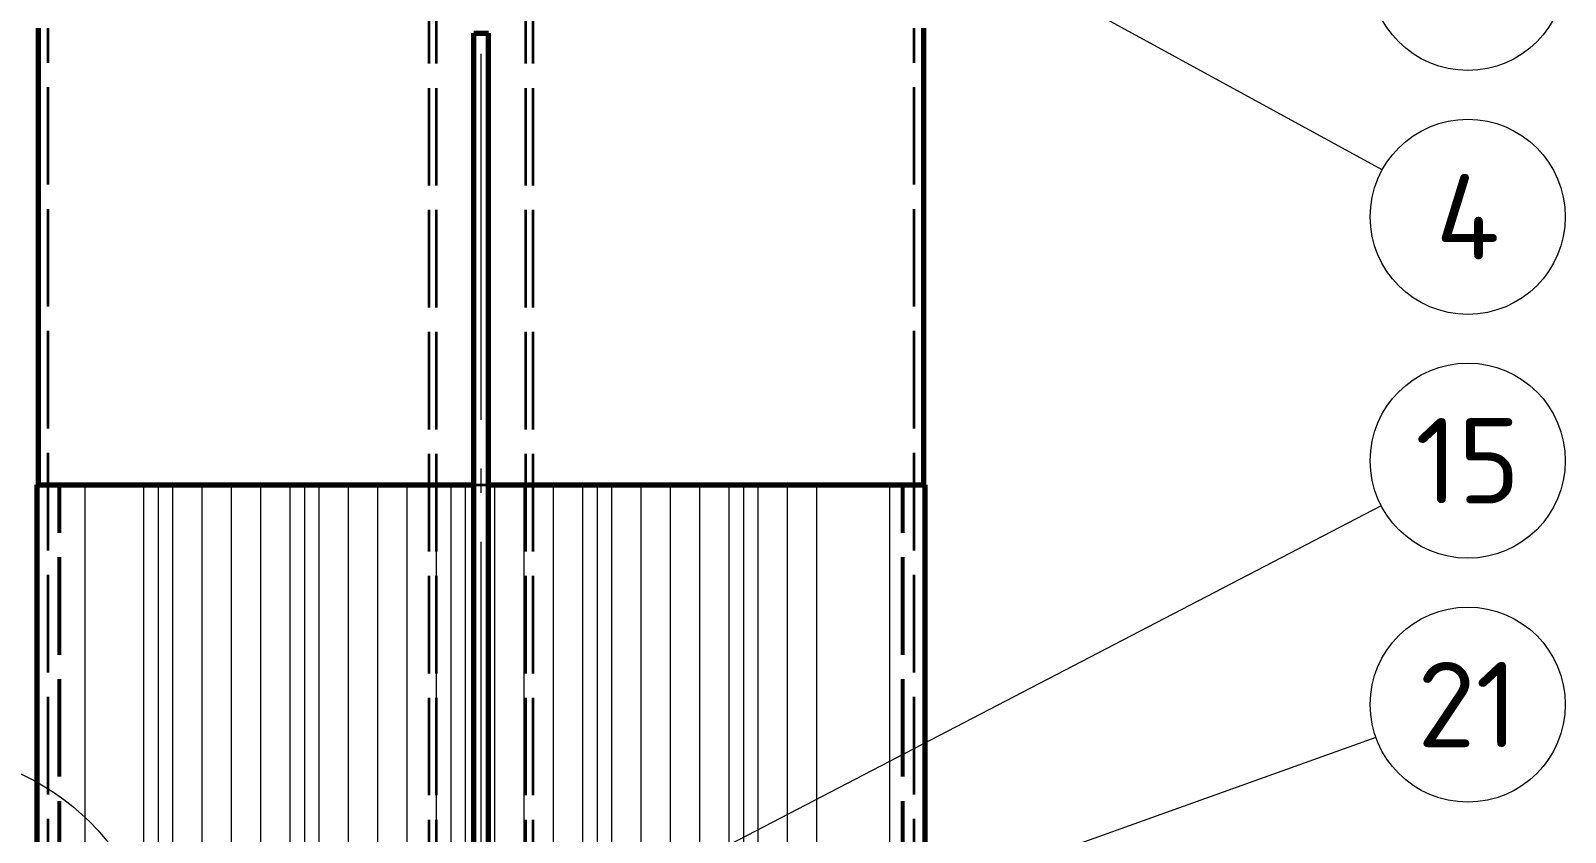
# Model space of a CAD drawing. Header units: millimetres. Extents: x 0 to 2208, y 0 to 420.
# Drawn here: x 87.8 to 150.7, y 184.4 to 217.3 of the extents above; entities that cross this region are included whole.
import ezdxf
from ezdxf.enums import TextEntityAlignment as Align

# ---------------------------------------------------------------- set-up
doc = ezdxf.new("R2010")
doc.units = ezdxf.units.MM
doc.linetypes.add('IRAM-E-TRAZOS', pattern=[5, 4, -1])
doc.linetypes.add('IRAM-F-TRAZO-PUNTO', pattern=[20, 15, -2, 1, -2])
for name, color, linetype, lineweight in [('01-VISIBLE', 7, 'CONTINUOUS', 70), ('02-OCULTA', 4, 'IRAM-E-TRAZOS', 35), ('03-EJE', 1, 'IRAM-F-TRAZO-PUNTO', 18), ('04-COTA', 3, 'CONTINUOUS', 18), ('05-RAYADO', 8, 'CONTINUOUS', 18), ('06-TEXTO', 7, 'CONTINUOUS', 25), ('08-FINA', 5, 'CONTINUOUS', 18)]:
    doc.layers.add(name, color=color, linetype=linetype, lineweight=lineweight)
doc.styles.add('ISO3098', font='isocpeur.ttf')
doc.dimstyles.new('FLAMA-IRAM', dxfattribs={"dimtxt": 3.5, "dimasz": 3.5, "dimexe": 2, "dimexo": 1.5, "dimgap": 1, "dimtad": 1, "dimdec": 1, "dimtxsty": 'ISO3098', "dimblk": 'IRAM_FLECHA', "dimblk1": 'IRAM_FLECHA', "dimblk2": 'IRAM_FLECHA', "dimcen": 2.5, "dimclrd": 256, "dimclre": 256, "dimclrt": 256, "dimazin": 3, "dimtfac": 1, "dimtmove": 0, "dimatfit": 3, "dimlwd": 18, "dimlwe": 18})

# ---------------------------------------------------------------- blocks, each defined once
blk = doc.blocks.new('IRAM_FLECHA')
blk.add_solid([(0, 0), (-1, 0.125), (-1, -0.125)])

msp = doc.modelspace()

# ---------------------------------------------------------------- hatches: boundary and pattern name
at = {"layer": '05-RAYADO'}
h = msp.add_hatch(dxfattribs=at)
h.set_pattern_fill('ANSI31', scale=0.94488, angle=45)
h.paths.add_polyline_path([(123.5, 151.705), (123.5, 198.664), (88.976, 198.664), (88.976, 151.705)])
h = msp.add_hatch(dxfattribs=at)
h.set_pattern_fill('ANSI31', scale=0.377953, angle=45)
h.paths.add_polyline_path([(120.922, 151.705), (120.922, 198.664), (91.554, 198.664), (91.554, 151.705)])

# ---------------------------------------------------------------- linework, layer by layer
at = {"layer": '01-VISIBLE'}
for p, q in [((88.088, 198.664), (88.088, 217.391)), ((105.938, 176.139), (105.938, 217.191)), ((105.938, 217.191), (106.538, 217.191)), ((106.538, 176.139), (106.538, 217.191)), ((124.388, 198.664), (124.388, 217.391)), ((88.028, 176.139), (88.028, 198.664)), ((124.448, 176.139), (124.448, 198.664))]:
    msp.add_line(p, q, dxfattribs=at)
for points in [[(88.028, 198.664), (88.128, 198.664), (88.228, 198.664), (88.328, 198.664), (88.428, 198.664), (88.528, 198.664), (88.628, 198.664), (88.728, 198.664), (88.828, 198.664), (88.929, 198.664), (89.029, 198.664), (89.129, 198.664), (89.229, 198.664), (89.329, 198.664), (89.429, 198.664), (89.529, 198.664), (89.629, 198.664), (89.729, 198.664), (89.829, 198.664), (89.929, 198.664), (90.029, 198.664), (90.129, 198.664), (90.229, 198.664), (90.329, 198.664), (90.429, 198.664), (90.529, 198.664), (90.629, 198.664), (90.73, 198.664), (90.83, 198.664), (90.93, 198.664), (91.03, 198.664), (91.13, 198.664), (91.23, 198.664), (91.33, 198.664), (91.43, 198.664), (91.53, 198.664), (91.63, 198.664), (91.73, 198.664), (91.83, 198.664), (91.93, 198.664), (92.03, 198.664), (92.13, 198.664), (92.23, 198.664), (92.33, 198.664), (92.43, 198.664), (92.531, 198.664), (92.631, 198.664), (92.731, 198.664), (92.831, 198.664), (92.931, 198.664), (93.031, 198.664), (93.131, 198.664), (93.231, 198.664), (93.331, 198.664), (93.431, 198.664), (93.531, 198.664), (93.631, 198.664), (93.731, 198.664), (93.831, 198.664), (93.931, 198.664), (94.031, 198.664), (94.131, 198.664), (94.231, 198.664), (94.332, 198.664), (94.432, 198.664), (94.532, 198.664), (94.632, 198.664), (94.732, 198.664), (94.832, 198.664), (94.932, 198.664), (95.032, 198.664), (95.132, 198.664), (95.232, 198.664), (95.332, 198.664), (95.432, 198.664), (95.532, 198.664), (95.632, 198.664), (95.732, 198.664), (95.832, 198.664), (95.932, 198.664), (96.032, 198.664), (96.133, 198.664), (96.233, 198.664), (96.333, 198.664), (96.433, 198.664), (96.533, 198.664), (96.633, 198.664), (96.733, 198.664), (96.833, 198.664), (96.933, 198.664), (97.033, 198.664), (97.133, 198.664), (97.233, 198.664), (97.333, 198.664), (97.433, 198.664), (97.533, 198.664), (97.633, 198.664), (97.733, 198.664), (97.833, 198.664), (97.934, 198.664), (98.034, 198.664), (98.134, 198.664), (98.234, 198.664), (98.334, 198.664), (98.434, 198.664), (98.534, 198.664), (98.634, 198.664), (98.734, 198.664), (98.834, 198.664), (98.934, 198.664), (99.034, 198.664), (99.134, 198.664), (99.234, 198.664), (99.334, 198.664), (99.434, 198.664), (99.534, 198.664), (99.634, 198.664), (99.735, 198.664), (99.835, 198.664), (99.935, 198.664), (100.035, 198.664), (100.135, 198.664), (100.235, 198.664), (100.335, 198.664), (100.435, 198.664), (100.535, 198.664), (100.635, 198.664), (100.735, 198.664), (100.835, 198.664), (100.935, 198.664), (101.035, 198.664), (101.135, 198.664), (101.235, 198.664), (101.335, 198.664), (101.435, 198.664), (101.536, 198.664), (101.636, 198.664), (101.736, 198.664), (101.836, 198.664), (101.936, 198.664), (102.036, 198.664), (102.136, 198.664), (102.236, 198.664), (102.336, 198.664), (102.436, 198.664), (102.536, 198.664), (102.636, 198.664), (102.736, 198.664), (102.836, 198.664), (102.936, 198.664), (103.036, 198.664), (103.136, 198.664), (103.236, 198.664), (103.337, 198.664), (103.437, 198.664), (103.537, 198.664), (103.637, 198.664), (103.737, 198.664), (103.837, 198.664), (103.937, 198.664), (104.037, 198.664), (104.137, 198.664), (104.237, 198.664), (104.337, 198.664), (104.437, 198.664), (104.537, 198.664), (104.637, 198.664), (104.737, 198.664), (104.837, 198.664), (104.937, 198.664), (105.037, 198.664), (105.138, 198.664), (105.238, 198.664), (105.338, 198.664), (105.438, 198.664), (105.538, 198.664), (105.638, 198.664), (105.738, 198.664), (105.838, 198.664), (105.938, 198.664)], [(106.538, 198.664), (106.638, 198.664), (106.738, 198.664), (106.838, 198.664), (106.938, 198.664), (107.038, 198.664), (107.138, 198.664), (107.238, 198.664), (107.338, 198.664), (107.439, 198.664), (107.539, 198.664), (107.639, 198.664), (107.739, 198.664), (107.839, 198.664), (107.939, 198.664), (108.039, 198.664), (108.139, 198.664), (108.239, 198.664), (108.339, 198.664), (108.439, 198.664), (108.539, 198.664), (108.639, 198.664), (108.739, 198.664), (108.839, 198.664), (108.939, 198.664), (109.039, 198.664), (109.139, 198.664), (109.24, 198.664), (109.34, 198.664), (109.44, 198.664), (109.54, 198.664), (109.64, 198.664), (109.74, 198.664), (109.84, 198.664), (109.94, 198.664), (110.04, 198.664), (110.14, 198.664), (110.24, 198.664), (110.34, 198.664), (110.44, 198.664), (110.54, 198.664), (110.64, 198.664), (110.74, 198.664), (110.84, 198.664), (110.94, 198.664), (111.041, 198.664), (111.141, 198.664), (111.241, 198.664), (111.341, 198.664), (111.441, 198.664), (111.541, 198.664), (111.641, 198.664), (111.741, 198.664), (111.841, 198.664), (111.941, 198.664), (112.041, 198.664), (112.141, 198.664), (112.241, 198.664), (112.341, 198.664), (112.441, 198.664), (112.541, 198.664), (112.641, 198.664), (112.741, 198.664), (112.842, 198.664), (112.942, 198.664), (113.042, 198.664), (113.142, 198.664), (113.242, 198.664), (113.342, 198.664), (113.442, 198.664), (113.542, 198.664), (113.642, 198.664), (113.742, 198.664), (113.842, 198.664), (113.942, 198.664), (114.042, 198.664), (114.142, 198.664), (114.242, 198.664), (114.342, 198.664), (114.442, 198.664), (114.542, 198.664), (114.643, 198.664), (114.743, 198.664), (114.843, 198.664), (114.943, 198.664), (115.043, 198.664), (115.143, 198.664), (115.243, 198.664), (115.343, 198.664), (115.443, 198.664), (115.543, 198.664), (115.643, 198.664), (115.743, 198.664), (115.843, 198.664), (115.943, 198.664), (116.043, 198.664), (116.143, 198.664), (116.243, 198.664), (116.343, 198.664), (116.444, 198.664), (116.544, 198.664), (116.644, 198.664), (116.744, 198.664), (116.844, 198.664), (116.944, 198.664), (117.044, 198.664), (117.144, 198.664), (117.244, 198.664), (117.344, 198.664), (117.444, 198.664), (117.544, 198.664), (117.644, 198.664), (117.744, 198.664), (117.844, 198.664), (117.944, 198.664), (118.044, 198.664), (118.144, 198.664), (118.245, 198.664), (118.345, 198.664), (118.445, 198.664), (118.545, 198.664), (118.645, 198.664), (118.745, 198.664), (118.845, 198.664), (118.945, 198.664), (119.045, 198.664), (119.145, 198.664), (119.245, 198.664), (119.345, 198.664), (119.445, 198.664), (119.545, 198.664), (119.645, 198.664), (119.745, 198.664), (119.845, 198.664), (119.945, 198.664), (120.046, 198.664), (120.146, 198.664), (120.246, 198.664), (120.346, 198.664), (120.446, 198.664), (120.546, 198.664), (120.646, 198.664), (120.746, 198.664), (120.846, 198.664), (120.946, 198.664), (121.046, 198.664), (121.146, 198.664), (121.246, 198.664), (121.346, 198.664), (121.446, 198.664), (121.546, 198.664), (121.646, 198.664), (121.746, 198.664), (121.847, 198.664), (121.947, 198.664), (122.047, 198.664), (122.147, 198.664), (122.247, 198.664), (122.347, 198.664), (122.447, 198.664), (122.547, 198.664), (122.647, 198.664), (122.747, 198.664), (122.847, 198.664), (122.947, 198.664), (123.047, 198.664), (123.147, 198.664), (123.247, 198.664), (123.347, 198.664), (123.447, 198.664), (123.547, 198.664), (123.648, 198.664), (123.748, 198.664), (123.848, 198.664), (123.948, 198.664), (124.048, 198.664), (124.148, 198.664), (124.248, 198.664), (124.348, 198.664), (124.448, 198.664)]]:
    msp.add_lwpolyline(points, dxfattribs=at)
at = {"layer": '02-OCULTA'}
for p, q in [((104.108, 125.939), (104.108, 231.319)), ((104.408, 125.939), (104.408, 231.319)), ((108.068, 125.939), (108.068, 231.319)), ((108.368, 125.939), (108.368, 231.319)), ((88.488, 120.979), (88.488, 217.391)), ((105.938, 124.426), (105.938, 217.191)), ((105.938, 217.191), (106.538, 217.191)), ((106.538, 124.426), (106.538, 217.191)), ((123.988, 120.979), (123.988, 217.391)), ((88.088, 151.705), (88.088, 198.664)), ((88.088, 151.705), (88.088, 198.664)), ((88.919, 151.705), (88.919, 198.664)), ((88.976, 198.664), (88.919, 198.664)), ((88.976, 151.705), (88.976, 198.664)), ((123.5, 198.664), (123.557, 198.664)), ((123.5, 151.705), (123.5, 198.664)), ((123.557, 151.705), (123.557, 198.664)), ((124.388, 151.705), (124.388, 198.664)), ((124.388, 151.705), (124.388, 198.664))]:
    msp.add_line(p, q, dxfattribs=at)
for points in [[(88.919, 198.664), (88.808, 198.664), (88.696, 198.664), (88.585, 198.664), (88.474, 198.664), (88.362, 198.664), (88.251, 198.664), (88.139, 198.664), (88.028, 198.664)], [(88.976, 198.664), (88.865, 198.664), (88.754, 198.664), (88.643, 198.664), (88.532, 198.664), (88.421, 198.664), (88.31, 198.664), (88.199, 198.664), (88.088, 198.664)], [(88.088, 198.664), (88.188, 198.664), (88.288, 198.664), (88.388, 198.664), (88.488, 198.664), (88.588, 198.664), (88.688, 198.664), (88.788, 198.664), (88.888, 198.664), (88.988, 198.664), (89.088, 198.664), (89.188, 198.664), (89.288, 198.664), (89.388, 198.664), (89.488, 198.664), (89.588, 198.664), (89.688, 198.664), (89.788, 198.664), (89.888, 198.664), (89.988, 198.664), (90.088, 198.664), (90.188, 198.664), (90.288, 198.664), (90.388, 198.664), (90.488, 198.664), (90.588, 198.664), (90.688, 198.664), (90.788, 198.664), (90.888, 198.664), (90.988, 198.664), (91.088, 198.664), (91.188, 198.664), (91.288, 198.664), (91.388, 198.664), (91.488, 198.664), (91.588, 198.664), (91.688, 198.664), (91.788, 198.664), (91.888, 198.664), (91.988, 198.664), (92.088, 198.664), (92.188, 198.664), (92.288, 198.664), (92.388, 198.664), (92.488, 198.664), (92.588, 198.664), (92.688, 198.664), (92.788, 198.664), (92.888, 198.664), (92.988, 198.664), (93.088, 198.664), (93.188, 198.664), (93.288, 198.664), (93.388, 198.664), (93.488, 198.664), (93.588, 198.664), (93.688, 198.664), (93.788, 198.664), (93.888, 198.664), (93.988, 198.664), (94.088, 198.664), (94.188, 198.664), (94.288, 198.664), (94.388, 198.664), (94.488, 198.664), (94.588, 198.664), (94.688, 198.664), (94.788, 198.664), (94.888, 198.664), (94.988, 198.664), (95.088, 198.664), (95.188, 198.664), (95.288, 198.664), (95.388, 198.664), (95.488, 198.664), (95.588, 198.664), (95.688, 198.664), (95.788, 198.664), (95.888, 198.664), (95.988, 198.664), (96.088, 198.664), (96.188, 198.664), (96.288, 198.664), (96.388, 198.664), (96.488, 198.664), (96.588, 198.664), (96.688, 198.664), (96.788, 198.664), (96.888, 198.664), (96.988, 198.664), (97.088, 198.664), (97.188, 198.664), (97.288, 198.664), (97.388, 198.664), (97.488, 198.664), (97.588, 198.664), (97.688, 198.664), (97.788, 198.664), (97.888, 198.664), (97.988, 198.664), (98.088, 198.664), (98.188, 198.664), (98.288, 198.664), (98.388, 198.664), (98.488, 198.664), (98.588, 198.664), (98.688, 198.664), (98.788, 198.664), (98.888, 198.664), (98.988, 198.664), (99.088, 198.664), (99.188, 198.664), (99.288, 198.664), (99.388, 198.664), (99.488, 198.664), (99.588, 198.664), (99.688, 198.664), (99.788, 198.664), (99.888, 198.664), (99.988, 198.664), (100.088, 198.664), (100.188, 198.664), (100.288, 198.664), (100.388, 198.664), (100.488, 198.664), (100.588, 198.664), (100.688, 198.664), (100.788, 198.664), (100.888, 198.664), (100.988, 198.664), (101.088, 198.664), (101.188, 198.664), (101.288, 198.664), (101.388, 198.664), (101.488, 198.664), (101.588, 198.664), (101.688, 198.664), (101.788, 198.664), (101.888, 198.664), (101.988, 198.664), (102.088, 198.664), (102.188, 198.664), (102.288, 198.664), (102.388, 198.664), (102.488, 198.664), (102.588, 198.664), (102.688, 198.664), (102.788, 198.664), (102.888, 198.664), (102.988, 198.664), (103.088, 198.664), (103.188, 198.664), (103.288, 198.664), (103.388, 198.664), (103.488, 198.664), (103.588, 198.664), (103.688, 198.664), (103.788, 198.664), (103.888, 198.664), (103.988, 198.664), (104.088, 198.664), (104.188, 198.664), (104.288, 198.664), (104.388, 198.664), (104.488, 198.664), (104.588, 198.664), (104.688, 198.664), (104.788, 198.664), (104.888, 198.664), (104.988, 198.664), (105.088, 198.664), (105.188, 198.664), (105.288, 198.664), (105.388, 198.664), (105.488, 198.664), (105.588, 198.664), (105.688, 198.664), (105.788, 198.664), (105.888, 198.664), (105.988, 198.664), (106.088, 198.664), (106.188, 198.664), (106.288, 198.664), (106.388, 198.664), (106.488, 198.664), (106.588, 198.664), (106.688, 198.664), (106.788, 198.664), (106.888, 198.664), (106.988, 198.664), (107.088, 198.664), (107.188, 198.664), (107.288, 198.664), (107.388, 198.664), (107.488, 198.664), (107.588, 198.664), (107.688, 198.664), (107.788, 198.664), (107.888, 198.664), (107.988, 198.664), (108.088, 198.664), (108.188, 198.664), (108.288, 198.664), (108.388, 198.664), (108.488, 198.664), (108.588, 198.664), (108.688, 198.664), (108.788, 198.664), (108.888, 198.664), (108.988, 198.664), (109.088, 198.664), (109.188, 198.664), (109.288, 198.664), (109.388, 198.664), (109.488, 198.664), (109.588, 198.664), (109.688, 198.664), (109.788, 198.664), (109.888, 198.664), (109.988, 198.664), (110.088, 198.664), (110.188, 198.664), (110.288, 198.664), (110.388, 198.664), (110.488, 198.664), (110.588, 198.664), (110.688, 198.664), (110.788, 198.664), (110.888, 198.664), (110.988, 198.664), (111.088, 198.664), (111.188, 198.664), (111.288, 198.664), (111.388, 198.664), (111.488, 198.664), (111.588, 198.664), (111.688, 198.664), (111.788, 198.664), (111.888, 198.664), (111.988, 198.664), (112.088, 198.664), (112.188, 198.664), (112.288, 198.664), (112.388, 198.664), (112.488, 198.664), (112.588, 198.664), (112.688, 198.664), (112.788, 198.664), (112.888, 198.664), (112.988, 198.664), (113.088, 198.664), (113.188, 198.664), (113.288, 198.664), (113.388, 198.664), (113.488, 198.664), (113.588, 198.664), (113.688, 198.664), (113.788, 198.664), (113.888, 198.664), (113.988, 198.664), (114.088, 198.664), (114.188, 198.664), (114.288, 198.664), (114.388, 198.664), (114.488, 198.664), (114.588, 198.664), (114.688, 198.664), (114.788, 198.664), (114.888, 198.664), (114.988, 198.664), (115.088, 198.664), (115.188, 198.664), (115.288, 198.664), (115.388, 198.664), (115.488, 198.664), (115.588, 198.664), (115.688, 198.664), (115.788, 198.664), (115.888, 198.664), (115.988, 198.664), (116.088, 198.664), (116.188, 198.664), (116.288, 198.664), (116.388, 198.664), (116.488, 198.664), (116.588, 198.664), (116.688, 198.664), (116.788, 198.664), (116.888, 198.664), (116.988, 198.664), (117.088, 198.664), (117.188, 198.664), (117.288, 198.664), (117.388, 198.664), (117.488, 198.664), (117.588, 198.664), (117.688, 198.664), (117.788, 198.664), (117.888, 198.664), (117.988, 198.664), (118.088, 198.664), (118.188, 198.664), (118.288, 198.664), (118.388, 198.664), (118.488, 198.664), (118.588, 198.664), (118.688, 198.664), (118.788, 198.664), (118.888, 198.664), (118.988, 198.664), (119.088, 198.664), (119.188, 198.664), (119.288, 198.664), (119.388, 198.664), (119.488, 198.664), (119.588, 198.664), (119.688, 198.664), (119.788, 198.664), (119.888, 198.664), (119.988, 198.664), (120.088, 198.664), (120.188, 198.664), (120.288, 198.664), (120.388, 198.664), (120.488, 198.664), (120.588, 198.664), (120.688, 198.664), (120.788, 198.664), (120.888, 198.664), (120.988, 198.664), (121.088, 198.664), (121.188, 198.664), (121.288, 198.664), (121.388, 198.664), (121.488, 198.664), (121.588, 198.664), (121.688, 198.664), (121.788, 198.664), (121.888, 198.664), (121.988, 198.664), (122.088, 198.664), (122.188, 198.664), (122.288, 198.664), (122.388, 198.664), (122.488, 198.664), (122.588, 198.664), (122.688, 198.664), (122.788, 198.664), (122.888, 198.664), (122.988, 198.664), (123.088, 198.664), (123.188, 198.664), (123.288, 198.664), (123.388, 198.664), (123.488, 198.664), (123.588, 198.664), (123.688, 198.664), (123.788, 198.664), (123.888, 198.664), (123.988, 198.664), (124.088, 198.664), (124.188, 198.664), (124.288, 198.664), (124.388, 198.664)], [(105.938, 198.664), (106.038, 198.664), (106.138, 198.664), (106.238, 198.664), (106.338, 198.664), (106.438, 198.664), (106.538, 198.664)], [(124.388, 198.664), (124.277, 198.664), (124.166, 198.664), (124.055, 198.664), (123.944, 198.664), (123.833, 198.664), (123.722, 198.664), (123.611, 198.664), (123.5, 198.664)], [(124.448, 198.664), (124.337, 198.664), (124.225, 198.664), (124.114, 198.664), (124.002, 198.664), (123.891, 198.664), (123.78, 198.664), (123.668, 198.664), (123.557, 198.664)]]:
    msp.add_lwpolyline(points, dxfattribs=at)
at = {"layer": '03-EJE'}
msp.add_line((106.238, 121.339), (106.238, 243.121), dxfattribs=at)
at = {"layer": '08-FINA'}
for p, q in [((143.184, 211.58), (106.238, 231.818)), ((143.143, 197.814), (106.238, 178.629)), ((142.926, 188.311), (106.238, 175.185))]:
    msp.add_line(p, q, dxfattribs=at)
for centre, radius in [((146.692, 219.659), 4), ((146.692, 209.659), 4), ((146.692, 199.659), 4), ((146.692, 189.659), 4), ((83.288, 177.939), 9.767)]:
    msp.add_circle(centre, radius, dxfattribs=at)

# ---------------------------------------------------------------- texts
at = {"layer": '06-TEXTO', "style": 'ISO3098'}
for s, p in [('4', (146.692, 209.659)), ('15', (146.692, 199.659)), ('21', (146.692, 189.659))]:
    msp.add_text(s, height=3.5, dxfattribs=at).set_placement(p, align=Align.MIDDLE_CENTER)

# ---------------------------------------------------------------- dimensions: what is measured, and where the dimension line sits
at = {"layer": '04-COTA'}
msp.add_linear_dim(base=(68.288, 120.979), p1=(88.088, 120.979), p2=(103.238, 233.479), angle=90, dimstyle='FLAMA-IRAM', override={"dimlfac": 5}, dxfattribs=at).render()

doc.saveas('drawing.dxf')
